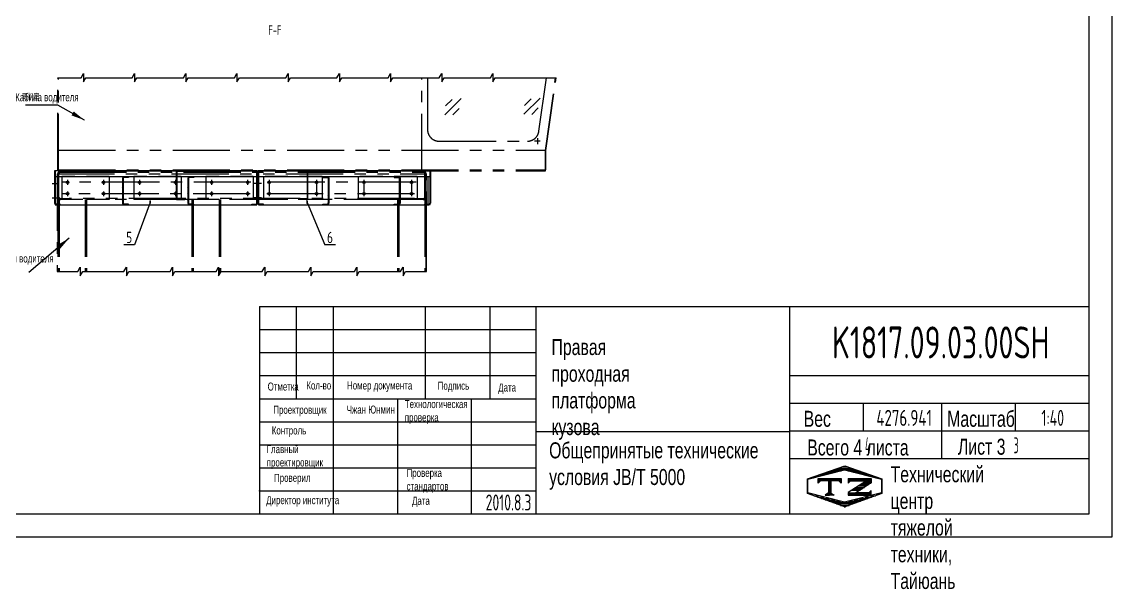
# Model space of a CAD drawing. Header units: millimetres. Extents: x 0 to 16800, y -459 to 11880.
# Drawn here: x 7263 to 16800, y -459 to 4505 of the extents above; entities that cross this region are included whole.
import ezdxf
from ezdxf.enums import TextEntityAlignment as Align

# ---------------------------------------------------------------- set-up
doc = ezdxf.new("R2010")
doc.units = ezdxf.units.MM
doc.header["$LTSCALE"] = 400
for name, pattern in [('F', [0.75, 0.5, -0.25]), ('G', [2, 1.25, -0.25, 0.25, -0.25]), ('K', [2.5, 1.25, -0.25, 0.25, -0.25, 0.25, -0.25])]:
    doc.linetypes.add(name, pattern=pattern)
for name, color, linetype in [('01', 7, 'Continuous'), ('02', 1, 'Continuous'), ('04', 2, 'F'), ('05', 4, 'G'), ('07', 6, 'K'), ('11', 3, 'Continuous'), ('THICK', 7, 'Continuous')]:
    doc.layers.add(name, color=color, linetype=linetype)
doc.styles.get("Standard").update_dxf_attribs({"font": 'isocp', "width": 0.707, "bigfont": 'intecad.shx'})
doc.dimstyles.new('INTE', dxfattribs={"dimscale": 40, "dimtxt": 3.5, "dimasz": 3, "dimexe": 3, "dimexo": 0, "dimgap": 1, "dimtad": 1, "dimdec": 3, "dimdsep": 46, "dimtxsty": 'Standard', "dimcen": 0, "dimclrd": 1, "dimclre": 1, "dimclrt": 3, "dimaunit": 1, "dimadec": 0, "dimazin": 0, "dimtfac": 1, "dimtmove": 0, "dimatfit": 0, "dimfxl": 1, "dimarcsym": 0})

# ---------------------------------------------------------------- blocks, each defined once
blk = doc.blocks.new('*U221')
at = {"layer": '01'}
for points in [[(415, 5), (415, 292)], [(25, 5), (415, 5)]]:
    blk.add_lwpolyline(points, dxfattribs=at)
at = {"layer": '02'}
for points in [[(420, 0), (420, 297)], [(0, 0), (420, 0)]]:
    blk.add_lwpolyline(points, dxfattribs=at)
blk = doc.blocks.new('A$C0F610E31')
for p, q in [((0, 232), (0, 14)), ((6, 232), (6, 14)), ((14, 246), (51, 246)), ((51, 240), (14, 240)), ((51, 246), (51, 240)), ((51, 6), (14, 6)), ((14, 0), (51, 0)), ((51, 0), (51, 6))]:
    blk.add_line(p, q)
for centre, radius, start, end in [((14, 232), 14, 90, 180), ((14, 232), 8, 90, 180), ((14, 14), 14, 180, 270), ((14, 14), 8, 180, 270)]:
    blk.add_arc(centre, radius, start, end)
blk = doc.blocks.new('A$C66266150')
for p, q in [((0, 232), (0, 14)), ((6, 232), (6, 14)), ((14, 246), (51, 246)), ((51, 240), (14, 240)), ((51, 246), (51, 240)), ((51, 6), (14, 6)), ((14, 0), (51, 0)), ((51, 0), (51, 6))]:
    blk.add_line(p, q)
for centre, radius, start, end in [((14, 232), 14, 90, 180), ((14, 232), 8, 90, 180), ((14, 14), 14, 180, 270), ((14, 14), 8, 180, 270)]:
    blk.add_arc(centre, radius, start, end)
blk = doc.blocks.new('ku76')
at = {"layer": '02'}
for points in [[(644.9, -3028.8), (847.8, -3028.8), (868.8, -2992), (868.8, -3065.5), (889.8, -3028.8), (1295.5, -3028.8), (1316.5, -2992), (1316.5, -3065.5), (1337.5, -3028.8), (1743.2, -3028.8), (1764.2, -2992), (1764.2, -3065.5), (1785.2, -3028.8), (2190.9, -3028.8), (2211.9, -2992), (2211.9, -3065.5), (2232.9, -3028.8), (2638.6, -3028.8), (2659.6, -2992), (2659.6, -3065.5), (2680.6, -3028.8), (3086.3, -3028.8), (3107.3, -2992), (3107.3, -3065.5), (3128.3, -3028.8), (3534.1, -3028.8), (3555.1, -2992), (3555.1, -3065.5), (3576.1, -3028.8), (3981.8, -3028.8), (4002.8, -2992), (4002.8, -3065.5), (4023.8, -3028.8), (4429.5, -3028.8), (4450.5, -2992), (4450.5, -3065.5), (4471.5, -3028.8), (5003.9, -3030.5)], [(639.9, -4724.1), (820.6, -4724.1), (841.6, -4687.3), (841.6, -4760.8), (862.6, -4724.1), (1223.8, -4724.1), (1244.8, -4687.3), (1244.8, -4760.8), (1265.8, -4724.1), (1627.1, -4724.1), (1648.1, -4687.3), (1648.1, -4760.8), (1669.1, -4724.1), (2030.3, -4724.1), (2051.3, -4687.3), (2051.3, -4760.8), (2072.3, -4724.1), (2433.6, -4724.1), (2454.6, -4687.3), (2454.6, -4760.8), (2475.6, -4724.1), (2836.8, -4724.1), (2857.8, -4687.3), (2857.8, -4760.8), (2878.8, -4724.1), (3240.1, -4724.1), (3261.1, -4687.3), (3261.1, -4760.8), (3282.1, -4724.1), (3643.3, -4724.1), (3664.3, -4687.3), (3664.3, -4760.8), (3685.3, -4724.1), (3870.9, -4724.1)]]:
    blk.add_lwpolyline(points, dxfattribs=at)
at = {"layer": '07', "color": 6, "linetype": 'K'}
for p, q in [((644.9, -3834.8), (644.9, -3028.8)), ((649.9, -3844.8), (649.9, -3028.8)), ((3828.9, -3843.8), (3828.9, -3028.8)), ((3878.9, -3028.8), (3878.9, -3484.8)), ((4852.4, -3497.8), (4918.1, -3030.2)), ((4909.8, -3664.2), (4998.9, -3030.5)), ((4914.8, -3664.8), (5003.9, -3030.5)), ((4030.2, -3353.2), (4171.6, -3211.8)), ((4037.1, -3275.6), (4094.5, -3218.2)), ((4720.9, -3348.2), (4862.4, -3206.8)), ((4727.8, -3270.6), (4785.3, -3213.1)), ((4099.3, -3354.9), (4156.7, -3297.4)), ((4790, -3349.8), (4847.5, -3292.3)), ((3978.9, -3583.8), (4753.3, -3583.8)), ((4865.2, -3583.8), (4815.4, -3583.8)), ((4840.3, -3558.9), (4840.3, -3608.8)), ((649.9, -3663.8), (4909.8, -3663.8)), ((4909.8, -3844.8), (4909.8, -3664.8)), ((4909.8, -3664.8), (4914.8, -3664.8)), ((4914.8, -3834.8), (4914.8, -3664.8)), ((639.9, -3868.8), (639.9, -4724.1)), ((639.9, -3868.8), (3870.9, -3868.8)), ((649.9, -3834.8), (644.9, -3834.8)), ((644.9, -3868.8), (644.9, -4070.8)), ((649.9, -3834.8), (4914.8, -3834.8)), ((649.9, -3844.8), (4909.8, -3844.8)), ((666.9, -3854.8), (654.9, -3866.8)), ((654.9, -4072.8), (654.9, -3866.8)), ((666.9, -3854.8), (744.9, -3854.8)), ((668.9, -3844.8), (744.9, -3844.8)), ((744.9, -3844.8), (3836.9, -3844.8)), ((744.9, -3844.8), (744.9, -3854.8)), ((744.9, -3854.8), (3765.9, -3854.8)), ((1679.9, -3854.8), (1679.9, -4084.8)), ((1684.9, -3854.8), (1684.9, -4084.8)), ((1755.9, -3844.8), (1689.9, -3844.8)), ((1755.9, -3849.8), (1689.9, -3849.8)), ((1755.9, -3849.8), (1755.9, -3844.8)), ((2753.9, -3849.8), (2753.9, -3844.8)), ((2753.9, -3844.8), (2819.9, -3844.8)), ((2753.9, -3849.8), (2819.9, -3849.8)), ((2824.9, -3854.8), (2824.9, -4084.8)), ((2829.9, -3854.8), (2829.9, -4084.8)), ((3765.9, -3844.8), (3765.9, -3854.8)), ((3841.9, -3844.8), (3765.9, -3844.8)), ((3765.9, -3854.8), (3843.9, -3854.8)), ((3855.9, -3868.8), (3855.9, -3866.8)), ((3855.9, -4072.8), (3855.9, -3868.8)), ((3865.9, -4070.8), (3865.9, -3868.8)), ((3870.9, -4724.1), (3870.9, -3868.8)), ((644.9, -4094.8), (644.9, -4724.1)), ((864.9, -4094.8), (644.9, -4094.8)), ((666.9, -4084.8), (654.9, -4072.8)), ((656.9, -4094.8), (656.9, -4724.1)), ((666.9, -4084.8), (744.9, -4084.8)), ((3765.9, -4084.8), (744.9, -4084.8)), ((744.9, -4094.8), (744.9, -4084.8)), ((1846.9, -4094.8), (864.9, -4094.8)), ((882.9, -4094.8), (882.9, -4724.1)), ((894.9, -4094.8), (894.9, -4724.1)), ((1689.9, -4089.8), (1755.9, -4089.8)), ((1689.9, -4094.8), (1755.9, -4094.8)), ((1755.9, -4094.8), (1755.9, -4089.8)), ((1816.9, -4094.8), (1816.9, -4724.1)), ((1828.9, -4094.8), (1828.9, -4724.1)), ((2036.9, -4094.8), (1846.9, -4094.8)), ((3645.9, -4094.8), (2036.9, -4094.8)), ((2054.9, -4094.8), (2054.9, -4754.5)), ((2066.9, -4094.8), (2066.9, -4733.5)), ((2753.9, -4094.8), (2753.9, -4089.8)), ((2819.9, -4089.8), (2753.9, -4089.8)), ((2819.9, -4094.8), (2753.9, -4094.8)), ((3615.9, -4094.8), (3615.9, -4724.1)), ((3627.9, -4094.8), (3627.9, -4724.1)), ((3865.9, -4094.8), (3645.9, -4094.8)), ((3765.9, -4094.8), (3765.9, -4084.8)), ((3765.9, -4084.8), (3843.9, -4084.8)), ((3841.9, -4094.8), (3765.9, -4094.8)), ((3853.9, -4094.8), (3853.9, -4724.1)), ((3865.9, -4724.1), (3865.9, -4070.8)), ((3865.9, -4094.8), (3865.9, -4724.1))]:
    blk.add_line(p, q, dxfattribs=at)
for centre, radius, start, end in [((3978.9, -3483.8), 100, 180, 270), ((4753.2, -3483.6), 100.3, 270.06071, 351.85883), ((668.9, -3868.8), 24, 90, 180), ((666.9, -3866.8), 12, 90, 180), ((1689.9, -3854.8), 10, 90, 180), ((1689.9, -3854.8), 5, 90, 180), ((2819.9, -3854.8), 10, 0, 90), ((2819.9, -3854.8), 5, 0, 90), ((3841.9, -3868.8), 24, 0, 90), ((3843.9, -3866.8), 12, 0, 90), ((668.9, -4070.8), 24, 180, 270), ((666.9, -4072.8), 12, 180, 270), ((1689.9, -4084.8), 10, 180, 270), ((1689.9, -4084.8), 5, 180, 270), ((2819.9, -4084.8), 5, 270, 0), ((2819.9, -4084.8), 10, 270, 0), ((3841.9, -4070.8), 24, 270, 0), ((3843.9, -4072.8), 12, 270, 0)]:
    blk.add_arc(centre, radius, start, end, dxfattribs=at)
blk = doc.blocks.new('*X258')
at = {"color": 0}
for p, q in [((127.06, 7.8), (132.06, 7.8)), ((127.06, 7.5), (132.06, 7.5)), ((127.06, 7.2), (127.32, 7.2)), ((130.62, 7.2), (132.06, 7.2)), ((127.84, 5.4), (129.64, 5.4)), ((128.3, 5.7), (130.1, 5.7)), ((128.77, 6), (130.57, 6)), ((129.23, 6.3), (131.04, 6.3)), ((129.7, 6.6), (131.51, 6.6)), ((130.16, 6.9), (131.98, 6.9))]:
    blk.add_line(p, q, dxfattribs=at)
blk = doc.blocks.new('*X259')
at = {"color": 0}
for p, q in [((127.06, 4.8), (132.06, 4.8)), ((131.84, 5.1), (132.06, 5.1)), ((127.06, 4.5), (132.06, 4.5))]:
    blk.add_line(p, q, dxfattribs=at)
blk = doc.blocks.new('*X257')
at = {"color": 0}
for p, q in [((122.82, 4.8), (123.24, 4.8)), ((122.34, 4.5), (123.72, 4.5))]:
    blk.add_line(p, q, dxfattribs=at)
blk = doc.blocks.new('*X256')
at = {"color": 0}
for p, q in [((120.53, 7.8), (125.53, 7.8)), ((120.53, 7.5), (125.53, 7.5)), ((120.53, 7.2), (120.79, 7.2)), ((125.27, 7.2), (125.53, 7.2))]:
    blk.add_line(p, q, dxfattribs=at)
blk = doc.blocks.new('*X255')
at = {"color": 0}
for p, q in [((123.24, 9.6), (125.52, 9.6)), ((124.1, 9.9), (128.52, 9.9)), ((124.97, 10.2), (127.67, 10.2)), ((125.83, 10.5), (126.82, 10.5)), ((127.02, 9.6), (129.37, 9.6)), ((118.22, 7.8), (118.32, 7.8)), ((118.22, 7.5), (118.27, 7.5)), ((118.22, 7.2), (118.27, 7.2)), ((118.94, 8.1), (119.52, 8.1)), ((119.8, 8.4), (120.72, 8.4)), ((120.66, 8.7), (121.92, 8.7)), ((121.52, 9), (123.12, 9)), ((122.38, 9.3), (124.32, 9.3)), ((128.22, 9.3), (130.22, 9.3)), ((129.42, 9), (131.07, 9)), ((130.62, 8.7), (131.92, 8.7)), ((131.82, 8.4), (132.77, 8.4)), ((133.02, 8.1), (133.62, 8.1)), ((134.22, 7.8), (134.32, 7.8)), ((134.27, 7.5), (134.32, 7.5)), ((134.27, 7.2), (134.32, 7.2)), ((118.22, 6.9), (118.27, 6.9)), ((118.22, 6.6), (118.27, 6.6)), ((118.22, 6.3), (118.27, 6.3)), ((118.22, 6), (118.27, 6)), ((118.22, 5.7), (118.27, 5.7)), ((118.22, 5.4), (118.27, 5.4)), ((118.22, 5.1), (118.27, 5.1)), ((118.22, 4.8), (118.27, 4.8)), ((134.27, 6.9), (134.32, 6.9)), ((134.27, 6.6), (134.32, 6.6)), ((134.27, 6.3), (134.32, 6.3)), ((134.27, 6), (134.32, 6)), ((134.27, 5.7), (134.32, 5.7)), ((134.27, 5.4), (134.32, 5.4)), ((134.27, 5.1), (134.32, 5.1)), ((134.27, 4.8), (134.32, 4.8)), ((118.79, 4.5), (119.42, 4.5)), ((119.61, 4.2), (120.62, 4.2)), ((120.43, 3.9), (121.82, 3.9)), ((121.26, 3.6), (123.02, 3.6)), ((122.08, 3.3), (124.22, 3.3)), ((122.91, 3), (125.42, 3)), ((123.73, 2.7), (128.89, 2.7)), ((124.55, 2.4), (128.07, 2.4)), ((127.12, 3), (129.7, 3)), ((128.32, 3.3), (130.51, 3.3)), ((129.52, 3.6), (131.32, 3.6)), ((130.72, 3.9), (132.14, 3.9)), ((131.92, 4.2), (132.95, 4.2)), ((133.12, 4.5), (133.76, 4.5)), ((125.38, 2.1), (127.26, 2.1)), ((126.2, 1.8), (126.45, 1.8))]:
    blk.add_line(p, q, dxfattribs=at)

msp = doc.modelspace()

# ---------------------------------------------------------------- hatches: boundary and pattern name
at = {"layer": '02', "linetype": 'Continuous'}
h = msp.add_hatch(dxfattribs=at)
h.set_pattern_fill('_USER', color=1, scale=20, angle=45, style=0, pattern_type=0)
h.set_pattern_definition([(135, (12253.894, 4611.028), (14.142136, 14.142136), [])])
h.paths.add_polyline_path([(7554.9384, 2918.1134, 0.414213562), (7562.9384, 2910.1134), (7599.9384, 2910.1134), (7599.9384, 2904.1134), (7562.9384, 2904.1134, -0.414213562), (7548.9384, 2918.1134), (7548.9384, 3200.1134), (7554.9384, 3200.1134)])
at = {"layer": '02'}
h = msp.add_hatch(dxfattribs=at)
h.set_pattern_fill('ANSI31', color=256, style=0)
h.set_pattern_definition([(45, (6131.5945, 2134.8045), (-2.245064, 2.245064), [])])
h.paths.add_polyline_path([(8150.9384, 3136.1134, -0.414213562), (8158.9384, 3144.1134), (8195.9384, 3144.1134), (8195.9384, 3150.1134), (8158.9384, 3150.1134, 0.414213562), (8144.9384, 3136.1134), (8144.9384, 2918.1134, 0.414082685), (8158.9321, 2904.1134), (8195.9384, 2904.1134), (8195.9384, 2910.1134), (8158.9384, 2910.1134, -0.414213562), (8150.9384, 2918.1134)])
h = msp.add_hatch(dxfattribs=at)
h.set_pattern_fill('ANSI31', color=256, style=0)
h.set_pattern_definition([(45, (6702.5945, 2134.8045), (-2.245064, 2.245064), [])])
h.paths.add_polyline_path([(8721.9384, 3136.1134, -0.414213562), (8729.9384, 3144.1134), (8766.9384, 3144.1134), (8766.9384, 3150.1134), (8729.9384, 3150.1134, 0.414213562), (8715.9384, 3136.1134), (8715.9384, 2918.1134, 0.414082685), (8729.9321, 2904.1134), (8766.9384, 2904.1134), (8766.9384, 2910.1134), (8729.9384, 2910.1134, -0.414213562), (8721.9384, 2918.1134)])
at = {"layer": '02', "linetype": 'Continuous'}
h = msp.add_hatch(dxfattribs=at)
h.set_pattern_fill('_USER', color=1, scale=20, angle=45, style=0, pattern_type=0)
h.set_pattern_definition([(45, (4620.983, 4611.028), (-14.142136, 14.142136), [])])
h.paths.add_polyline_path([(9319.9384, 2918.1134, -0.414213562), (9311.9384, 2910.1134), (9274.9384, 2910.1134), (9274.9384, 2904.1134), (9311.9384, 2904.1134, 0.414213562), (9325.9384, 2918.1134), (9325.9384, 3200.1134), (9319.9384, 3200.1134)])
h = msp.add_hatch(dxfattribs=at)
h.set_pattern_fill('_USER', color=1, scale=20, angle=45, style=0, pattern_type=0)
h.set_pattern_definition([(135, (14030.894, 4611.028), (14.142136, 14.142136), [])])
h.paths.add_polyline_path([(9331.9384, 2918.1134, 0.414213562), (9339.9384, 2910.1134), (9376.9384, 2910.1134), (9376.9384, 2904.1134), (9339.9384, 2904.1134, -0.414213562), (9325.9384, 2918.1134), (9325.9384, 3200.1134), (9331.9384, 3200.1134)])
at = {"layer": '02'}
h = msp.add_hatch(dxfattribs=at)
h.set_pattern_fill('ANSI31', color=256, style=0)
h.set_pattern_definition([(45, (6138.0945, 2134.8045), (-2.245064, 2.245064), [])])
h.paths.add_polyline_path([(9947.9384, 3136.1134, 0.414213562), (9933.9384, 3150.1134), (9896.9384, 3150.1134), (9896.9384, 3144.1134), (9933.9384, 3144.1134, -0.414213562), (9941.9384, 3136.1134), (9941.9384, 2918.1134, -0.414213562), (9933.9384, 2910.1134), (9896.9384, 2910.1134), (9896.9384, 2904.1134), (9933.9384, 2904.1134, 0.414213562), (9947.9384, 2918.1134)])
h.paths.add_polyline_path([(10570.9384, 3136.1134, 0.414213562), (10556.9384, 3150.1134), (10519.9384, 3150.1134), (10519.9384, 3144.1134), (10556.9384, 3144.1134, -0.414213562), (10564.9384, 3136.1134), (10564.9384, 2918.1134, -0.414213562), (10556.9384, 2910.1134), (10519.9384, 2910.1134), (10519.9384, 2904.1134), (10556.9384, 2904.1134, 0.414213562), (10570.9384, 2918.1134)])
at = {"layer": '02', "linetype": 'Continuous'}
h = msp.add_hatch(dxfattribs=at)
h.set_pattern_fill('_USER', color=1, scale=20, angle=45, style=0, pattern_type=0)
h.set_pattern_definition([(45, (6132.79, 4611.028), (-14.142136, 14.142136), [])])
h.paths.add_polyline_path([(10831.7448, 2918.1134, -0.414213562), (10823.7448, 2910.1134), (10786.7448, 2910.1134), (10786.7448, 2904.1134), (10823.7448, 2904.1134, 0.414213562), (10837.7448, 2918.1134), (10837.7448, 3200.1134), (10831.7448, 3200.1134)])

# ---------------------------------------------------------------- linework, layer by layer
for p, q in [((7548.9384, 3200.1134), (7548.9384, 2918.1134)), ((7554.9384, 3200.1134), (7554.9384, 2918.1134)), ((9319.9384, 3200.1134), (9319.9384, 2918.1134)), ((9325.9384, 3200.1134), (9325.9384, 2918.1134)), ((9325.9384, 3200.1134), (9325.9384, 2918.1134)), ((9331.9384, 3200.1134), (9331.9384, 2918.1134))]:
    msp.add_line(p, q)
for centre, radius, start, end in [((7562.9384, 2918.1134), 14, 180, 237.60763451), ((7562.9384, 2918.1134), 8, 180, 200.36413481), ((9311.9384, 2918.1134), 8, 339.63586519, 0), ((9311.9384, 2918.1134), 14, 302.39236549, 0), ((9339.9384, 2918.1134), 14, 180, 235.15009542)]:
    msp.add_arc(centre, radius, start, end)
at = {"layer": '01', "color": 7, "linetype": 'Continuous'}
for p, q in [((7554.9384, 3200.1134), (7548.9384, 3200.1134)), ((9319.4384, 3200.1134), (7555.4384, 3200.1134)), ((9319.4384, 3150.1134), (7555.4384, 3150.1134)), ((10837.7448, 3200.1134), (9331.9384, 3200.1134)), ((10831.7448, 3150.1134), (9331.9384, 3150.1134)), ((10831.7448, 3200.1134), (10831.7448, 2918.1134)), ((10831.7448, 3200.1134), (10837.7448, 3200.1134)), ((10837.7448, 3200.1134), (10837.7448, 2918.1134)), ((10786.7448, 2904.1134), (10786.7448, 2910.1134)), ((10786.7448, 2910.1134), (10823.7448, 2910.1134)), ((10823.7448, 2904.1134), (10786.7448, 2904.1134))]:
    msp.add_line(p, q, dxfattribs=at)
at = {"layer": '01'}
for p, q in [((7555.4384, 3200.1134), (7555.4384, 2904.1134)), ((9319.4384, 2904.1134), (9319.4384, 3200.1134)), ((9319.4384, 2904.1134), (9319.4384, 3200.1134)), ((9319.9384, 3200.1134), (9325.9384, 3200.1134)), ((9331.9384, 3200.1134), (9325.9384, 3200.1134)), ((9331.9384, 3200.1134), (9331.9384, 2904.1134)), ((10816.9395, 2910.1134), (10816.9395, 3150.1134)), ((7555.4384, 2904.1134), (9319.4384, 2904.1134)), ((7555.4384, 2904.1134), (9319.4384, 2904.1134)), ((9331.9384, 2904.1134), (10823.7448, 2904.1134))]:
    msp.add_line(p, q, dxfattribs=at)
for centre in [(7662.9384, 3101.1134), (7977.9384, 3101.1134), (8292.9384, 3101.1134), (8607.9384, 3101.1134), (8922.9384, 3101.1134), (9237.9384, 3101.1134), (9425.9384, 3101.1134), (9840.9384, 3101.1134), (10255.9384, 3101.1134), (10670.9384, 3101.1134), (7662.9384, 3001.1134), (7977.9384, 3001.1134), (8292.9384, 3001.1134), (8607.9384, 3001.1134), (8922.9384, 3001.1134), (9237.9384, 3001.1134), (9840.9384, 3001.1134), (10255.9384, 3001.1134), (10670.9384, 3001.1134)]:
    msp.add_circle(centre, 11, dxfattribs=at)
at = {"layer": '01', "color": 7, "linetype": 'Continuous'}
msp.add_circle((9425.9384, 3001.1134), 11, dxfattribs=at)
for radius in [14, 8]:
    msp.add_arc((10823.7448, 2918.1134), radius, 270, 0, dxfattribs=at)
at = {"layer": '02'}
for p, q in [((8385.2515, 2924.2383), (8248.805, 2554.4106)), ((9758.2181, 2924.2383), (9912.5672, 2554.4106)), ((8248.805, 2554.4106), (8155.805, 2554.4106)), ((10005.5672, 2554.4106), (9912.5672, 2554.4106))]:
    msp.add_line(p, q, dxfattribs=at)
at = {"layer": '04', "color": 2, "linetype": 'F'}
for p, q in [((7612.9384, 3151.1134), (7612.9384, 2951.1134)), ((8027.9384, 3151.1134), (7612.9384, 3151.1134)), ((8027.9384, 3151.1134), (8027.9384, 2951.1134)), ((8242.9384, 3151.1134), (8242.9384, 2951.1134)), ((8657.9384, 3151.1134), (8242.9384, 3151.1134)), ((8657.9384, 3151.1134), (8657.9384, 2951.1134)), ((9287.9384, 3151.1134), (8872.9384, 3151.1134)), ((8872.9384, 3151.1134), (8872.9384, 2951.1134)), ((9287.9384, 3151.1134), (9287.9384, 2951.1134)), ((9375.9384, 3151.1134), (9375.9384, 2951.1134)), ((9890.9384, 3151.1134), (9375.9384, 3151.1134)), ((9976.5499, 3150.1134), (9877.5729, 3150.1134)), ((9890.9384, 3151.1134), (9890.9384, 2951.1134)), ((10720.9384, 3151.1134), (10205.9384, 3151.1134)), ((10205.9384, 3151.1134), (10205.9384, 2951.1134)), ((10720.9384, 3151.1134), (10720.9384, 2951.1134)), ((7548.9384, 3101.6134), (7554.9384, 3101.6134)), ((7548.9384, 3080.6134), (7554.9384, 3080.6134)), ((9325.9384, 3101.6134), (9319.9384, 3101.6134)), ((9325.9384, 3080.6134), (9319.9384, 3080.6134)), ((9325.9384, 3101.6134), (9331.9384, 3101.6134)), ((9325.9384, 3080.6134), (9331.9384, 3080.6134)), ((7548.9384, 2974.6134), (7554.9384, 2974.6134)), ((9325.9384, 2974.6134), (9319.9384, 2974.6134)), ((9325.9384, 2974.6134), (9331.9384, 2974.6134)), ((7548.9384, 2953.6134), (7554.9384, 2953.6134)), ((7599.9384, 2910.1134), (7562.9384, 2910.1134)), ((7562.9384, 2904.1134), (7599.9384, 2904.1134)), ((7599.9384, 2904.1134), (7599.9384, 2910.1134)), ((8027.9384, 2951.1134), (7612.9384, 2951.1134)), ((8657.9384, 2951.1134), (8242.9384, 2951.1134)), ((9287.9384, 2951.1134), (8872.9384, 2951.1134)), ((9274.9384, 2910.1134), (9311.9384, 2910.1134)), ((9274.9384, 2904.1134), (9274.9384, 2910.1134)), ((9311.9384, 2904.1134), (9274.9384, 2904.1134)), ((9325.9384, 2953.6134), (9319.9384, 2953.6134)), ((9325.9384, 2953.6134), (9331.9384, 2953.6134)), ((9376.9384, 2910.1134), (9339.9384, 2910.1134)), ((9339.9384, 2904.1134), (9376.9384, 2904.1134)), ((9890.9384, 2951.1134), (9375.9384, 2951.1134)), ((9376.9384, 2904.1134), (9376.9384, 2910.1134)), ((10720.9384, 2951.1134), (10205.9384, 2951.1134))]:
    msp.add_line(p, q, dxfattribs=at)
for centre, radius, start, end in [((7562.9384, 2918.1134), 8, 200.36413481, 270), ((7562.9384, 2918.1134), 14, 237.60763451, 270), ((9311.9384, 2918.1134), 8, 270, 339.63586519), ((9311.9384, 2918.1134), 14, 270, 302.39236549), ((9339.9384, 2918.1134), 8, 180, 270), ((9339.9384, 2918.1134), 14, 235.15009542, 270)]:
    msp.add_arc(centre, radius, start, end, dxfattribs=at)
at = {"layer": '05', "color": 4, "linetype": 'G'}
for p, q in [((7527.7745, 3091.1134), (7572.2939, 3091.1134)), ((9360.0475, 3091.1134), (9291.5281, 3091.1134)), ((7527.7745, 2964.1134), (7572.2939, 2964.1134)), ((9360.0475, 2964.1134), (9291.5281, 2964.1134))]:
    msp.add_line(p, q, dxfattribs=at)
at = {"layer": '05'}
for p, q in [((9266.7665, 3101.1134), (7618.0857, 3101.1134)), ((7662.9384, 3121.9661), (7662.9384, 3080.2607)), ((7977.9384, 3121.9661), (7977.9384, 3080.2607)), ((8292.9384, 3121.9661), (8292.9384, 3080.2607)), ((8607.9384, 3121.9661), (8607.9384, 3080.2607)), ((8922.9384, 3121.9661), (8922.9384, 3080.2607)), ((9237.9384, 3121.9661), (9237.9384, 3080.2607)), ((10713.4546, 3101.1134), (9405.0857, 3101.1134)), ((9425.9384, 3121.9661), (9425.9384, 3021.9661)), ((9840.9384, 3121.9661), (9840.9384, 3021.9661)), ((10255.9384, 3121.9661), (10255.9384, 3021.9661)), ((10670.9384, 3121.9661), (10670.9384, 3012.1134)), ((9261.7178, 3001.1134), (7618.0857, 3001.1134)), ((7662.9384, 3021.9661), (7662.9384, 2980.2607)), ((7662.9384, 3021.9661), (7662.9384, 2980.2607)), ((7977.9384, 3021.9661), (7977.9384, 2980.2607)), ((8292.9384, 3021.9661), (8292.9384, 2980.2607)), ((8607.9384, 3021.9661), (8607.9384, 2980.2607)), ((8922.9384, 3021.9661), (8922.9384, 2980.2607)), ((9237.9384, 3021.9661), (9237.9384, 2980.2607)), ((10698.3495, 3001.1134), (9405.0857, 3001.1134)), ((9425.9384, 3021.9661), (9425.9384, 2980.2607)), ((9840.9384, 3021.9661), (9840.9384, 2980.2607)), ((10255.9384, 3021.9661), (10255.9384, 2980.2607)), ((10670.9384, 3021.9661), (10670.9384, 2980.2607))]:
    msp.add_line(p, q, dxfattribs=at)
at = {"layer": 'THICK'}
for p, q in [((9343.1258, 2014.2186), (9343.1258, 200)), ((9343.1258, 2014.2186), (16600, 2014.2186)), ((9665.5492, 2013.3436), (9665.5492, 2014.2186)), ((9665.6535, 1207.8992), (9665.6535, 2014.2186)), ((9988.1812, 200), (9988.1812, 2014.2186)), ((10794.5006, 1207.8992), (10794.5006, 2014.2186)), ((11358.9242, 1207.8992), (11358.9242, 2014.2186)), ((11762.0838, 200), (11762.0838, 2014.2186)), ((13979.4621, 200), (13979.4621, 2014.2186)), ((16600, 200), (16600, 2014.2186)), ((9343.1258, 1409.479), (11762.0838, 1409.479)), ((13979.4621, 1409.479), (16600, 1409.479)), ((9343.1258, 1207.8992), (11762.0838, 1207.8992)), ((10552.6048, 200), (10552.6048, 1207.8992)), ((11197.6603, 200), (11197.6603, 1207.8992)), ((13979.4621, 1167.5832), (16600, 1167.5832)), ((14624.5176, 925.6874), (14624.5176, 1167.5832)), ((15309.889, 683.7916), (15309.889, 1167.5832)), ((15954.9445, 925.6874), (15954.9445, 1167.5832)), ((11762.0838, 922.1927), (13979.4621, 922.1927)), ((13979.4621, 925.6874), (16600, 925.6874)), ((13979.4621, 683.7916), (16600, 683.7916)), ((9343.1258, 200), (16600, 200))]:
    msp.add_line(p, q, dxfattribs=at)
at = {"layer": 'THICK', "color": 3}
for p, q in [((9343.1258, 1812.6387), (11762.0838, 1812.6387)), ((9343.1258, 1611.0589), (11762.0838, 1611.0589)), ((9343.1258, 1006.3194), (11762.0838, 1006.3194)), ((9343.1258, 804.7395), (11762.0838, 804.7395)), ((9343.1258, 603.1597), (11762.0838, 603.1597)), ((14134.7622, 506.6467), (14461.5248, 620.4579)), ((14136.8841, 504.0836), (14459.4118, 584.7156)), ((14459.4118, 584.7156), (14781.9396, 504.0836)), ((14461.5248, 620.4579), (14784.0437, 506.6467)), ((14134.7622, 379.9025), (14134.7622, 506.6467)), ((14136.8841, 383.1357), (14136.8841, 504.0836)), ((14227.9572, 470.0895), (14227.9572, 510.4054)), ((14227.9572, 510.4054), (14429.5371, 510.4054)), ((14248.1152, 490.2474), (14227.9572, 470.0895)), ((14409.3791, 490.2474), (14248.1152, 490.2474)), ((14319.9255, 490.44), (14319.9255, 379.862)), ((14328.7444, 490.44), (14328.7444, 379.862)), ((14338.8231, 490.44), (14338.8231, 379.862)), ((14429.5371, 470.0895), (14409.3791, 490.2474)), ((14429.5371, 510.4054), (14429.5371, 470.0895)), ((14491.2637, 510.4054), (14491.2637, 470.0895)), ((14491.2637, 510.4054), (14692.8435, 510.4054)), ((14491.2637, 470.0895), (14511.4217, 490.2474)), ((14650.0034, 490.2474), (14491.2637, 387.5411)), ((14511.4217, 490.2474), (14650.0034, 490.2474)), ((14692.8435, 510.4054), (14692.8435, 470.0895)), ((14781.9396, 504.0836), (14781.9396, 383.1357)), ((14784.0437, 506.6467), (14784.0437, 379.9025)), ((9343.1258, 401.5798), (11762.0838, 401.5798)), ((14459.4118, 302.5038), (14136.8841, 383.1357)), ((14328.7444, 389.0769), (14289.6894, 364.504)), ((14328.7444, 389.0769), (14367.7994, 364.504)), ((14781.9396, 383.1357), (14459.4118, 302.5038)), ((14491.2637, 387.5411), (14491.2637, 364.504)), ((14589.566, 404.3804), (14558.7559, 384.662)), ((14672.68, 384.662), (14558.7559, 384.662)), ((14692.838, 470.4745), (14589.566, 404.3804)), ((14692.838, 404.82), (14672.68, 384.662)), ((14692.838, 364.504), (14692.838, 404.82)), ((14461.5248, 260.918), (14134.7622, 379.9025)), ((14289.6894, 364.504), (14328.7444, 364.504)), ((14367.7994, 364.504), (14328.7444, 364.504)), ((14784.0437, 379.9025), (14461.5248, 260.918)), ((14491.2637, 364.504), (14692.838, 364.504))]:
    msp.add_line(p, q, dxfattribs=at)
for p in [(9343.1258, 401.5798), (9343.1258, 200)]:
    msp.add_point(p, dxfattribs=at)

# ---------------------------------------------------------------- block references
at = {"layer": '01', "xscale": 40, "yscale": 40, "zscale": 40}
msp.add_blockref('*U221', (0, 0), dxfattribs=at)
at = {"layer": '01'}
msp.add_blockref('ku76', (6932.9906, 7044.9616), dxfattribs=at)
at = {"layer": '01', "color": 7, "linetype": 'Continuous'}
for p in [(8144.9384, 2904.1134), (8715.9384, 2904.1134)]:
    msp.add_blockref('A$C66266150', p, dxfattribs=at)
at = {"layer": '01', "color": 7, "linetype": 'Continuous', "xscale": -1}
for p in [(9947.9384, 2904.1134), (10570.9384, 2904.1134)]:
    msp.add_blockref('A$C0F610E31', p, dxfattribs=at)
at = {"layer": 'THICK', "color": 3, "xscale": 40.31596800000042, "yscale": 40.31596799999988, "zscale": 40.31596800000001}
for name in ['*X255', '*X256', '*X258', '*X257', '*X259']:
    msp.add_blockref(name, (9368.6238, 190.1498), dxfattribs=at)

# ---------------------------------------------------------------- texts
at = {"layer": '01', "attachment_point": 1}
for s, insert, char_height in [('{\\fArial|b0|i0|c204|p34;\\C3;Кабина водителя}', (7205.3718, 3880.2388), 70), ('{\\fArial|b0|i0|c204|p34;\\C3;Опора кабины водителя}', (6759.5217, 2469.5975), 70), ('{\\fArial|b0|i0|c204|p34;Отметка}', (9413.4057, 1349.0939), 70), ('{\\fArial|b0|i0|c204|p34;Кол-во}', (9751.9196, 1358.4145), 70), ('{\\fArial|b0|i0|c204|p34;Номер документа}', (10108.0872, 1358.4145), 70), ('{\\fArial|b0|i0|c204|p34;Дата}', (11430.4332, 1340.7198), 70), ('{\\fArial|b0|i0|c204|p34;Проектровщик}', (9462.686, 1145.5234), 70), ('{\\fArial|b0|i0|c204|p34;\\C3;Чжан Юнмин}', (10104.5858, 1147.8316), 70), ('{\\fArial|b0|i0|c204|p34;Технологическая\\Pпроверка}', (10612.7526, 1195.7717), 70), ('{\\fArial|b0|i0|c204|p34;Масштаб}', (15356.7981, 1101.8787), 140), ('{\\fArial|b0|i0|c204|p34;Контроль}', (9449.4481, 964.761), 70), ('{\\fArial|b0|i0|c204|p34;Лист 3}', (15450.9445, 858.0057), 140), ('{\\fArial|b0|i0|c204|p34;Главный\\Pпроектировщик}', (9405.3216, 801.634), 70), ('{\\fArial|b0|i0|c204|p34;Общепринятые технические\\Pусловия \\fArial|b0|i0|c0|p34;JB/T 5000}', (11875.2633, 826.0455), 140), ('{\\fArial|b0|i0|c204|p34;Всего 4 листа}', (14132.8942, 851.0379), 140), ('{\\fArial|b0|i0|c204|p34;Проверка\\Pстандартов}', (10628.253, 593.7618), 70), ('{\\fArial|b0|i0|c204|p34;Директор института}', (9400.7194, 355.079), 70), ('{\\fArial|b0|i0|c204|p34;Дата}', (10676.2345, 349.7034), 70)]:
    msp.add_mtext(s, dxfattribs=dict(at, insert=insert, char_height=char_height))
at = {"layer": '01', "color": 3, "insert": (7417.6241, 3816.9545), "char_height": 52.5, "attachment_point": 9}
msp.add_mtext('司机室', dxfattribs=at)
at = {"layer": '01', "attachment_point": 1}
for s, insert, char_height, width in [('{\\fArial|b0|i0|c204|p34;\\C3;Правая проходная платформа\\Pкузова}', (11896.0814, 1729.7442), 140, 3.48696), ('{\\fArial|b0|i0|c204|p34;Подпись}', (10901.1012, 1356.4484), 70, 7.871061), ('{\\fArial|b0|i0|c204|p34;Вес}', (14101.512, 1101.8787), 140, 3.4869), ('{\\fArial|b0|i0|c204|p34;Технический центр\\Pтяжелой техники, Тайюань}', (14861.8562, 616.74), 140, 10.4607), ('{\\fArial|b0|i0|c204|p34;Проверил}', (9469.3049, 550.3303), 70, 2.206375)]:
    msp.add_mtext(s, dxfattribs=dict(at, insert=insert, char_height=char_height, width=width))
at = {"layer": '02', "width": 0.605172}
for p, p2 in [((8376.2515, 2909.2383), (8394.2515, 2909.2383)), ((9749.2181, 2909.2383), (9767.2181, 2909.2383))]:
    msp.add_text('●', height=30, dxfattribs=at).set_placement(p, p2, align=Align.FIT)
at = {"layer": '11'}
for s, height, width, p, p2 in [('5', 98.9949, 0.860759, (8177.1073, 2569.4106), (8227.5028, 2569.4106)), ('6', 98.9949, 0.88433, (9932.8212, 2569.4106), (9985.3133, 2569.4106)), ('K1817.09.03.00SH', 280, 0.696133, (14348.9512, 1560), (16251.0488, 1560)), ('4276.941', 140, 0.686015, (14737.3261, 970), (15222.6739, 970)), ('1:40', 140, 0.657692, (16180.981, 970), (16379.019, 970)), ('4', 140, 0.480131, (14638.1541, 730), (14681.8459, 730)), ('3', 140, 0.527686, (15938.1541, 730), (15981.8459, 730)), ('2010.8.3', 140, 0.636133, (11320, 230), (11720, 230))]:
    msp.add_text(s, height=height, dxfattribs=dict(at, width=width)).set_placement(p, p2, align=Align.FIT)
at = {"layer": '11', "insert": (9419.9486, 4474.0488), "char_height": 84, "width": 1174.117, "attachment_point": 1}
msp.add_mtext('F-F', dxfattribs=at)

# ---------------------------------------------------------------- leaders
at = {"layer": '01', "annotation_type": 0, "has_hookline": 1, "hookline_direction": 1, "text_width": 121.2505}
msp.add_leader([(7811.8904, 3644.4486), (7577.6241, 3776.9545), (7457.6241, 3776.9545)], dimstyle='INTE', dxfattribs=at)
at = {"layer": '01'}
msp.add_leader([(7677.8565, 2613.6275), (7323.5902, 2311.8913)], dimstyle='INTE', dxfattribs=at)

doc.saveas('drawing.dxf')
